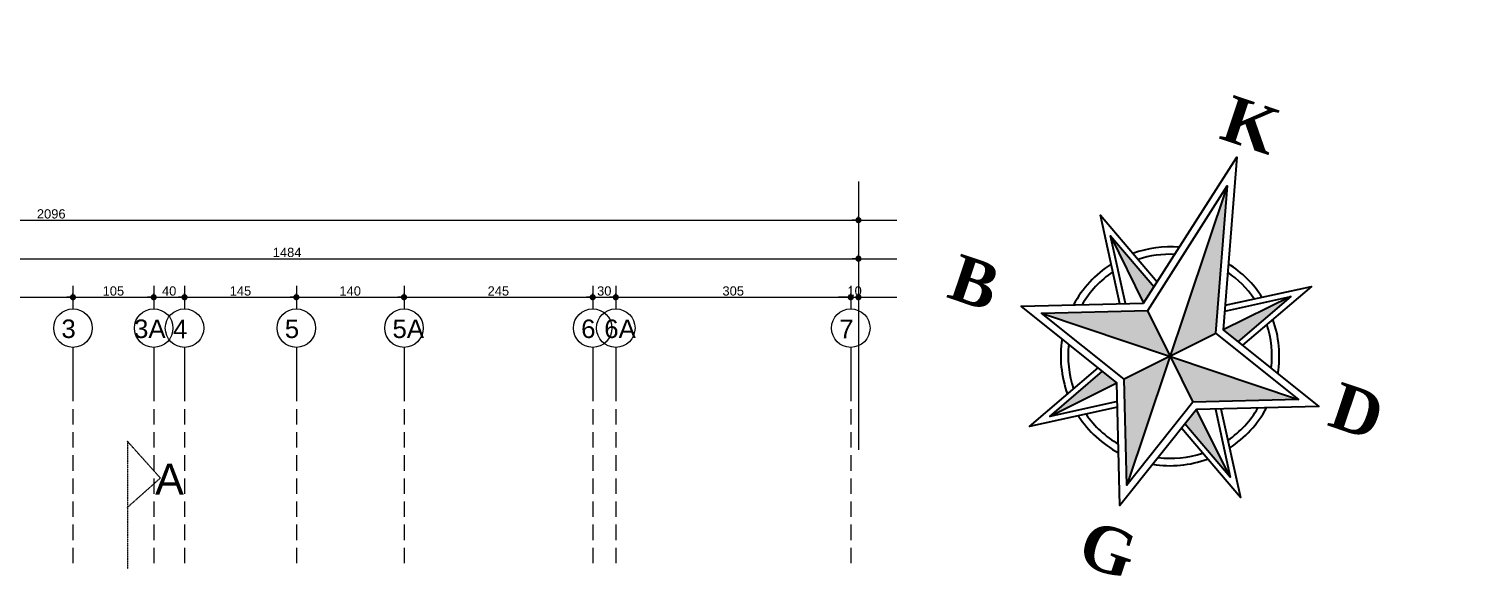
# Model space of a CAD drawing. Header units: millimetres. Extents: x 38129 to 72024, y -56282 to 16512.
# Drawn here: x 43014 to 44873, y -42793 to -42103 of the extents above; entities that cross this region are included whole.
import ezdxf

# ---------------------------------------------------------------- set-up
doc = ezdxf.new("R2010")
doc.units = ezdxf.units.MM
doc.linetypes.add('HIDDEN', pattern=[0.375, 0.25, -0.125])
for name, color, linetype, lineweight in [('AKS', 55, 'HIDDEN', 0), ('DIŞÖLÇÜ', 37, 'Continuous', 0), ('DÖŞEME', 4, 'Continuous', 15), ('dışölçü', 32, 'Continuous', 25), ('pencere+KAPI', 1, 'Continuous', 0)]:
    doc.layers.add(name, color=color, linetype=linetype, lineweight=lineweight)
doc.styles.add('icdisolcu_yazi', font='arial.ttf')
doc.styles.add('MALİ1', font='timesbd.ttf')
doc.styles.get("Standard").update_dxf_attribs({"font": 'arial.ttf'})
doc.dimstyles.new('İç Ölçü', dxfattribs={"dimtxt": 12, "dimasz": 8, "dimexe": 5, "dimexo": 0, "dimgap": 2, "dimtad": 1, "dimdec": 0, "dimzin": 12, "dimdsep": 46, "dimtxsty": 'icdisolcu_yazi', "dimblk": 'DOT', "dimcen": 8, "dimdle": 5, "dimclrd": 256, "dimclre": 256, "dimclrt": 7, "dimadec": 0, "dimazin": 3, "dimtfac": 1, "dimtdec": 0, "dimtix": 1, "dimtmove": 2, "dimatfit": 3, "dimldrblk": 'DOT', "dimfxl": 0, "dimtolj": 1, "dimtzin": 0, "dimlwd": -1, "dimlwe": -1, "dimarcsym": 0})

# ---------------------------------------------------------------- blocks, each defined once
blk = doc.blocks.new('KUZEY İŞARETİ')
at = {"layer": 'DÖŞEME'}
h = blk.add_hatch(color=256, dxfattribs=at)
h.paths.add_polyline_path([(0, -74.01), (-19.77, -19.77), (0, 0)])
h.paths.add_polyline_path([(74.01, 0), (19.77, -19.77), (0, 0)])
h.paths.add_polyline_path([(19.59, 19.59), (0, 0), (0, 97.96)])
h.paths.add_polyline_path([(-74.01, 0), (-19.77, 19.77), (0, 0)])
h = blk.add_hatch(color=256, dxfattribs=at)
h.paths.add_polyline_path([(-51.67, -51.83), (-32.27, -19.48), (-22.9, -22.9)])
h.paths.add_polyline_path([(51.84, -51.76), (19.46, -32.33), (22.9, -22.9)])
h.paths.add_polyline_path([(32.6, 19.36), (22.9, 22.9), (52.03, 51.88), (52.15, 51.95)])
h.paths.add_polyline_path([(-22.9, 22.9), (-51.67, 51.83), (-51.75, 51.95), (-20.35, 33.11)])
for p, q in [((0, 97.96), (0, -74.01)), ((-51.67, 51.83), (-22.9, 22.9)), ((52.03, 51.88), (22.9, 22.9)), ((19.77, 19.77), (-19.77, -19.77)), ((-19.77, 19.77), (0, 0)), ((-74.01, 0), (74.01, 0)), ((0, 0), (19.77, -19.77)), ((-51.67, -51.83), (-22.9, -22.9)), ((51.84, -51.76), (22.9, -22.9))]:
    blk.add_line(p, q)
for points in [[(-22.9, 22.9), (0, 114.49), (22.9, 22.9), (85.73, 0), (22.9, -22.9), (0, -85.73), (-22.9, -22.9), (-85.73, 0)], [(-19.52, 19.86), (0, 97.96), (19.52, 19.86), (74.01, 0), (19.77, -19.77), (0, -74.01), (-19.77, -19.77), (-74.01, 0)]]:
    blk.add_lwpolyline(points, close=True)
for points in [[(-35.15, 18.44), (-60.52, 60.72), (-19.58, 36.16)], [(19.64, 35.95), (60.92, 60.72), (35.48, 18.31)], [(-32.27, 19.48), (-51.75, 51.95), (-20.35, 33.11)], [(20.4, 32.9), (52.15, 51.95), (32.6, 19.36)], [(-18.34, -35.41), (-60.52, -60.72), (-35.15, -18.44)], [(-19.39, -32.53), (-51.75, -51.95), (-32.27, -19.48)], [(35.48, -18.31), (60.92, -60.72), (18.41, -35.21)], [(32.6, -19.36), (52.15, -51.95), (19.46, -32.33)]]:
    blk.add_lwpolyline(points)
for radius, start, end in [(59.62, 103.72159, 128.48425), (59.62, 51.30105, 76.27841), (55.61, 105.91894, 126.92698), (55.61, 52.84041, 74.08106), (59.62, 141.22955, 170.53007), (55.61, 142.76296, 168.1645), (55.61, 11.8355, 36.84936), (59.62, 9.46993, 38.41262), (59.62, 189.46993, 218.77045), (55.61, 191.8355, 217.23704), (55.61, 323.15064, 348.1645), (59.62, 321.58738, 350.53007), (59.62, 231.51575, 260.53007), (55.61, 233.07302, 258.1645), (59.62, 279.46993, 308.69895), (55.61, 281.8355, 307.15959)]:
    blk.add_arc((0, 0), radius, start, end)
at = {"style": 'MALİ1'}
for s, p in [('K', (-13.15, 121.07)), ('B', (-126.55, -8.33)), ('D', (92.59, -8.33)), ('G', (-13.15, -123.15))]:
    blk.add_text(s, height=25, dxfattribs=at).set_placement(p)
blk = doc.blocks.new('_Dot')
at = {"color": 0, "lineweight": -2}
blk.add_line((-0.5, 0), (-1, 0), dxfattribs=at)
at = {"color": 0, "lineweight": 30, "const_width": 0.5}
blk.add_lwpolyline([(-0.25, 0, 1), (0.25, 0, 1)], format="xyb", close=True, dxfattribs=at)
blk = doc.blocks.new('*D586')
at = {"layer": 'Defpoints', "color": 0, "lineweight": 120, "transparency": 16777216}
for p in [(42756.5, -42451.5), (43071.6, -42451.5), (43071.6, -42451.5)]:
    blk.add_point(p, dxfattribs=at)
at = {"layer": 'DIŞÖLÇÜ', "transparency": 16777216}
for p, q in [((42756.5, -42451.5), (42756.5, -42446.5)), ((43071.6, -42451.5), (43071.6, -42446.5))]:
    blk.add_line(p, q, dxfattribs=at)
at = {"layer": 'DIŞÖLÇÜ', "linetype": 'Continuous', "transparency": 16777216}
blk.add_line((42764.5, -42451.5), (43063.6, -42451.5), dxfattribs=at)
at = {"layer": 'DIŞÖLÇÜ', "transparency": 16777216, "xscale": 8, "yscale": 8, "zscale": 8, "rotation": 180}
blk.add_blockref('_Dot', (42756.5, -42451.5), dxfattribs=at)
at = {"layer": 'DIŞÖLÇÜ', "transparency": 16777216, "xscale": 8, "yscale": 8, "zscale": 8}
blk.add_blockref('_Dot', (43071.6, -42451.5), dxfattribs=at)
at = {"layer": 'DIŞÖLÇÜ', "color": 7, "transparency": 16777216, "insert": (42914.1, -42443.4), "char_height": 12, "attachment_point": 5, "style": 'icdisolcu_yazi'}
blk.add_mtext('\\A1;315', dxfattribs=at)
blk = doc.blocks.new('*D587')
at = {"layer": 'Defpoints', "color": 0, "lineweight": 120, "transparency": 16777216}
for p in [(43071.6, -42451.5), (43176.5, -42451.5), (43176.5, -42451.5)]:
    blk.add_point(p, dxfattribs=at)
at = {"layer": 'DIŞÖLÇÜ', "transparency": 16777216}
for p, q in [((43071.6, -42451.5), (43071.6, -42446.5)), ((43176.5, -42451.5), (43176.5, -42446.5))]:
    blk.add_line(p, q, dxfattribs=at)
at = {"layer": 'DIŞÖLÇÜ', "linetype": 'Continuous', "transparency": 16777216}
blk.add_line((43079.6, -42451.5), (43168.5, -42451.5), dxfattribs=at)
at = {"layer": 'DIŞÖLÇÜ', "transparency": 16777216, "xscale": 8, "yscale": 8, "zscale": 8, "rotation": 180}
blk.add_blockref('_Dot', (43071.6, -42451.5), dxfattribs=at)
at = {"layer": 'DIŞÖLÇÜ', "transparency": 16777216, "xscale": 8, "yscale": 8, "zscale": 8}
blk.add_blockref('_Dot', (43176.5, -42451.5), dxfattribs=at)
at = {"layer": 'DIŞÖLÇÜ', "color": 7, "transparency": 16777216, "insert": (43124.1, -42443.4), "char_height": 12, "attachment_point": 5, "style": 'icdisolcu_yazi'}
blk.add_mtext('\\A1;105', dxfattribs=at)
blk = doc.blocks.new('*D588')
at = {"layer": 'Defpoints', "color": 0, "lineweight": 120, "transparency": 16777216}
for p in [(43216.5, -42451.5), (43361.7, -42451.5), (43361.7, -42451.5)]:
    blk.add_point(p, dxfattribs=at)
at = {"layer": 'DIŞÖLÇÜ', "transparency": 16777216}
for p, q in [((43216.5, -42451.5), (43216.5, -42446.5)), ((43361.7, -42451.5), (43361.7, -42446.5))]:
    blk.add_line(p, q, dxfattribs=at)
at = {"layer": 'DIŞÖLÇÜ', "linetype": 'Continuous', "transparency": 16777216}
blk.add_line((43224.5, -42451.5), (43353.7, -42451.5), dxfattribs=at)
at = {"layer": 'DIŞÖLÇÜ', "transparency": 16777216, "xscale": 8, "yscale": 8, "zscale": 8, "rotation": 180}
blk.add_blockref('_Dot', (43216.5, -42451.5), dxfattribs=at)
at = {"layer": 'DIŞÖLÇÜ', "transparency": 16777216, "xscale": 8, "yscale": 8, "zscale": 8}
blk.add_blockref('_Dot', (43361.7, -42451.5), dxfattribs=at)
at = {"layer": 'DIŞÖLÇÜ', "color": 7, "transparency": 16777216, "insert": (43289.1, -42443.4), "char_height": 12, "attachment_point": 5, "style": 'icdisolcu_yazi'}
blk.add_mtext('\\A1;145', dxfattribs=at)
blk = doc.blocks.new('*D589')
at = {"layer": 'Defpoints', "color": 0, "lineweight": 120, "transparency": 16777216}
for p in [(43501.5, -42451.5), (43746.5, -42451.5), (43746.5, -42451.5)]:
    blk.add_point(p, dxfattribs=at)
at = {"layer": 'DIŞÖLÇÜ', "transparency": 16777216}
for p, q in [((43501.5, -42451.5), (43501.5, -42446.5)), ((43746.5, -42451.5), (43746.5, -42446.5))]:
    blk.add_line(p, q, dxfattribs=at)
at = {"layer": 'DIŞÖLÇÜ', "linetype": 'Continuous', "transparency": 16777216}
blk.add_line((43509.5, -42451.5), (43738.5, -42451.5), dxfattribs=at)
at = {"layer": 'DIŞÖLÇÜ', "transparency": 16777216, "xscale": 8, "yscale": 8, "zscale": 8, "rotation": 180}
blk.add_blockref('_Dot', (43501.5, -42451.5), dxfattribs=at)
at = {"layer": 'DIŞÖLÇÜ', "transparency": 16777216, "xscale": 8, "yscale": 8, "zscale": 8}
blk.add_blockref('_Dot', (43746.5, -42451.5), dxfattribs=at)
at = {"layer": 'DIŞÖLÇÜ', "color": 7, "transparency": 16777216, "insert": (43624, -42443.4), "char_height": 12, "attachment_point": 5, "style": 'icdisolcu_yazi'}
blk.add_mtext('\\A1;245', dxfattribs=at)
blk = doc.blocks.new('*D590')
at = {"layer": 'Defpoints', "color": 0, "lineweight": 120, "transparency": 16777216}
for p in [(43776.5, -42451.5), (44081.6, -42451.5), (44081.6, -42451.5)]:
    blk.add_point(p, dxfattribs=at)
at = {"layer": 'DIŞÖLÇÜ', "transparency": 16777216}
for p, q in [((43776.5, -42451.5), (43776.5, -42446.5)), ((44081.6, -42451.5), (44081.6, -42446.5))]:
    blk.add_line(p, q, dxfattribs=at)
at = {"layer": 'DIŞÖLÇÜ', "linetype": 'Continuous', "transparency": 16777216}
blk.add_line((43784.5, -42451.5), (44073.6, -42451.5), dxfattribs=at)
at = {"layer": 'DIŞÖLÇÜ', "transparency": 16777216, "xscale": 8, "yscale": 8, "zscale": 8, "rotation": 180}
blk.add_blockref('_Dot', (43776.5, -42451.5), dxfattribs=at)
at = {"layer": 'DIŞÖLÇÜ', "transparency": 16777216, "xscale": 8, "yscale": 8, "zscale": 8}
blk.add_blockref('_Dot', (44081.6, -42451.5), dxfattribs=at)
at = {"layer": 'DIŞÖLÇÜ', "color": 7, "transparency": 16777216, "insert": (43929, -42443.4), "char_height": 12, "attachment_point": 5, "style": 'icdisolcu_yazi'}
blk.add_mtext('\\A1;305', dxfattribs=at)
blk = doc.blocks.new('*D591')
at = {"layer": 'Defpoints', "color": 0, "lineweight": 120, "transparency": 16777216}
for p in [(44081.6, -42451.5), (44091.6, -42451.5), (44091.6, -42451.5)]:
    blk.add_point(p, dxfattribs=at)
at = {"layer": 'DIŞÖLÇÜ', "linetype": 'Continuous', "transparency": 16777216}
for p, q in [((44073.6, -42451.5), (44065.6, -42451.5)), ((44081.6, -42451.5), (44091.6, -42451.5)), ((44099.6, -42451.5), (44107.6, -42451.5))]:
    blk.add_line(p, q, dxfattribs=at)
at = {"layer": 'DIŞÖLÇÜ', "transparency": 16777216}
for p, q in [((44081.6, -42451.5), (44081.6, -42446.5)), ((44091.6, -42451.5), (44091.6, -42446.5))]:
    blk.add_line(p, q, dxfattribs=at)
at = {"layer": 'DIŞÖLÇÜ', "transparency": 16777216, "xscale": 8, "yscale": 8, "zscale": 8}
blk.add_blockref('_Dot', (44081.6, -42451.5), dxfattribs=at)
at = {"layer": 'DIŞÖLÇÜ', "transparency": 16777216, "xscale": 8, "yscale": 8, "zscale": 8, "rotation": 180}
blk.add_blockref('_Dot', (44091.6, -42451.5), dxfattribs=at)
at = {"layer": 'DIŞÖLÇÜ', "color": 7, "transparency": 16777216, "insert": (44086.6, -42443.4), "char_height": 12, "attachment_point": 5, "style": 'icdisolcu_yazi'}
blk.add_mtext('\\A1;10', dxfattribs=at)
blk = doc.blocks.new('*D592')
at = {"layer": 'Defpoints', "color": 0, "lineweight": 120, "transparency": 16777216}
for p in [(41995.2, -42351.5), (44091.6, -42351.5), (44091.6, -42351.5)]:
    blk.add_point(p, dxfattribs=at)
at = {"layer": 'DIŞÖLÇÜ', "transparency": 16777216}
for p, q in [((41995.2, -42351.5), (41995.2, -42346.5)), ((44091.6, -42351.5), (44091.6, -42346.5))]:
    blk.add_line(p, q, dxfattribs=at)
at = {"layer": 'DIŞÖLÇÜ', "linetype": 'Continuous', "transparency": 16777216}
blk.add_line((42003.2, -42351.5), (44083.6, -42351.5), dxfattribs=at)
at = {"layer": 'DIŞÖLÇÜ', "transparency": 16777216, "xscale": 8, "yscale": 8, "zscale": 8, "rotation": 180}
blk.add_blockref('_Dot', (41995.2, -42351.5), dxfattribs=at)
at = {"layer": 'DIŞÖLÇÜ', "transparency": 16777216, "xscale": 8, "yscale": 8, "zscale": 8}
blk.add_blockref('_Dot', (44091.6, -42351.5), dxfattribs=at)
at = {"layer": 'DIŞÖLÇÜ', "color": 7, "transparency": 16777216, "insert": (43043.4, -42343.4), "char_height": 12, "attachment_point": 5, "style": 'icdisolcu_yazi'}
blk.add_mtext('\\A1;2096', dxfattribs=at)
blk = doc.blocks.new('*D610')
at = {"layer": 'Defpoints', "color": 0, "lineweight": 120, "transparency": 16777216}
for p in [(42607.7, -42401.5), (44091.6, -42401.5), (44091.6, -42401.5)]:
    blk.add_point(p, dxfattribs=at)
at = {"layer": 'DIŞÖLÇÜ', "transparency": 16777216}
for p, q in [((42607.7, -42401.5), (42607.7, -42396.5)), ((44091.6, -42401.5), (44091.6, -42396.5))]:
    blk.add_line(p, q, dxfattribs=at)
at = {"layer": 'DIŞÖLÇÜ', "linetype": 'Continuous', "transparency": 16777216}
blk.add_line((42615.7, -42401.5), (44083.6, -42401.5), dxfattribs=at)
at = {"layer": 'DIŞÖLÇÜ', "transparency": 16777216, "xscale": 8, "yscale": 8, "zscale": 8, "rotation": 180}
blk.add_blockref('_Dot', (42607.7, -42401.5), dxfattribs=at)
at = {"layer": 'DIŞÖLÇÜ', "transparency": 16777216, "xscale": 8, "yscale": 8, "zscale": 8}
blk.add_blockref('_Dot', (44091.6, -42401.5), dxfattribs=at)
at = {"layer": 'DIŞÖLÇÜ', "color": 7, "transparency": 16777216, "insert": (43349.7, -42393.4), "char_height": 12, "attachment_point": 5, "style": 'icdisolcu_yazi'}
blk.add_mtext('\\A1;1484', dxfattribs=at)
blk = doc.blocks.new('*D612')
at = {"layer": 'Defpoints', "color": 0, "lineweight": 120, "transparency": 16777216}
for p in [(43361.7, -42451.5), (43501.5, -42451.5), (43501.5, -42451.5)]:
    blk.add_point(p, dxfattribs=at)
at = {"layer": 'DIŞÖLÇÜ', "transparency": 16777216}
for p, q in [((43361.7, -42451.5), (43361.7, -42446.5)), ((43501.5, -42451.5), (43501.5, -42446.5))]:
    blk.add_line(p, q, dxfattribs=at)
at = {"layer": 'DIŞÖLÇÜ', "linetype": 'Continuous', "transparency": 16777216}
blk.add_line((43369.7, -42451.5), (43493.5, -42451.5), dxfattribs=at)
at = {"layer": 'DIŞÖLÇÜ', "transparency": 16777216, "xscale": 8, "yscale": 8, "zscale": 8, "rotation": 180}
blk.add_blockref('_Dot', (43361.7, -42451.5), dxfattribs=at)
at = {"layer": 'DIŞÖLÇÜ', "transparency": 16777216, "xscale": 8, "yscale": 8, "zscale": 8}
blk.add_blockref('_Dot', (43501.5, -42451.5), dxfattribs=at)
at = {"layer": 'DIŞÖLÇÜ', "color": 7, "transparency": 16777216, "insert": (43431.6, -42443.4), "char_height": 12, "attachment_point": 5, "style": 'icdisolcu_yazi'}
blk.add_mtext('\\A1;140', dxfattribs=at)
blk = doc.blocks.new('*D659')
at = {"layer": 'Defpoints', "color": 0, "lineweight": 120, "transparency": 16777216}
for p in [(43176.5, -42451.5), (43216.5, -42451.5), (43216.5, -42451.5)]:
    blk.add_point(p, dxfattribs=at)
at = {"layer": 'DIŞÖLÇÜ', "transparency": 16777216}
for p, q in [((43176.5, -42451.5), (43176.5, -42446.5)), ((43216.5, -42451.5), (43216.5, -42446.5))]:
    blk.add_line(p, q, dxfattribs=at)
at = {"layer": 'DIŞÖLÇÜ', "linetype": 'Continuous', "transparency": 16777216}
blk.add_line((43184.5, -42451.5), (43208.5, -42451.5), dxfattribs=at)
at = {"layer": 'DIŞÖLÇÜ', "transparency": 16777216, "xscale": 8, "yscale": 8, "zscale": 8, "rotation": 180}
blk.add_blockref('_Dot', (43176.5, -42451.5), dxfattribs=at)
at = {"layer": 'DIŞÖLÇÜ', "transparency": 16777216, "xscale": 8, "yscale": 8, "zscale": 8}
blk.add_blockref('_Dot', (43216.5, -42451.5), dxfattribs=at)
at = {"layer": 'DIŞÖLÇÜ', "color": 7, "transparency": 16777216, "insert": (43196.5, -42443.4), "char_height": 12, "attachment_point": 5, "style": 'icdisolcu_yazi'}
blk.add_mtext('\\A1;40', dxfattribs=at)
blk = doc.blocks.new('*D744')
at = {"layer": 'Defpoints', "color": 0, "lineweight": 120, "transparency": 16777216}
for p in [(43746.5, -42451.5), (43776.5, -42451.5), (43776.5, -42451.5)]:
    blk.add_point(p, dxfattribs=at)
at = {"layer": 'DIŞÖLÇÜ', "transparency": 16777216}
for p, q in [((43746.5, -42451.5), (43746.5, -42446.5)), ((43776.5, -42451.5), (43776.5, -42446.5))]:
    blk.add_line(p, q, dxfattribs=at)
at = {"layer": 'DIŞÖLÇÜ', "linetype": 'Continuous', "transparency": 16777216}
blk.add_line((43754.5, -42451.5), (43768.5, -42451.5), dxfattribs=at)
at = {"layer": 'DIŞÖLÇÜ', "transparency": 16777216, "xscale": 8, "yscale": 8, "zscale": 8, "rotation": 180}
blk.add_blockref('_Dot', (43746.5, -42451.5), dxfattribs=at)
at = {"layer": 'DIŞÖLÇÜ', "transparency": 16777216, "xscale": 8, "yscale": 8, "zscale": 8}
blk.add_blockref('_Dot', (43776.5, -42451.5), dxfattribs=at)
at = {"layer": 'DIŞÖLÇÜ', "color": 7, "transparency": 16777216, "insert": (43761.5, -42443.4), "char_height": 12, "attachment_point": 5, "style": 'icdisolcu_yazi'}
blk.add_mtext('\\A1;30', dxfattribs=at)

msp = doc.modelspace()

# ---------------------------------------------------------------- linework, layer by layer
at = {"layer": 'AKS', "ltscale": 80}
for p, q in [((43071.6, -42566.5), (43071.6, -45757.8)), ((43176.5, -42566.5), (43176.5, -45757.8)), ((43216.5, -42566.5), (43216.5, -45757.8)), ((43361.7, -42566.5), (43361.7, -45757.8)), ((43501.5, -42566.5), (43501.5, -45757.8)), ((43746.5, -42566.5), (43746.5, -45757.8)), ((43776.5, -42566.5), (43776.5, -45757.8)), ((44081.6, -42566.5), (44081.6, -45757.8))]:
    msp.add_line(p, q, dxfattribs=at)
at = {"layer": 'DIŞÖLÇÜ'}
for p, q in [((44091.6, -42301.5), (44091.6, -42649.3)), ((41945.2, -42351.5), (44141.6, -42351.5)), ((41945.2, -42401.5), (44141.6, -42401.5)), ((43071.6, -42436.5), (43071.6, -42466.5)), ((43176.5, -42436.5), (43176.5, -42466.5)), ((43216.5, -42436.5), (43216.5, -42466.5)), ((43361.7, -42436.5), (43361.7, -42466.5)), ((43501.5, -42436.5), (43501.5, -42466.5)), ((43746.5, -42436.5), (43746.5, -42466.5)), ((43776.5, -42436.5), (43776.5, -42466.5)), ((44081.6, -42436.5), (44081.6, -42466.5)), ((41945.2, -42451.5), (44141.6, -42451.5)), ((43071.6, -42516.5), (43071.6, -42566.5)), ((43071.6, -42516.5), (43071.6, -42566.5)), ((43176.5, -42516.5), (43176.5, -42566.5)), ((43176.5, -42516.5), (43176.5, -42566.5)), ((43216.5, -42516.5), (43216.5, -42566.5)), ((43216.5, -42516.5), (43216.5, -42566.5)), ((43361.7, -42516.5), (43361.7, -42566.5)), ((43361.7, -42516.5), (43361.7, -42566.5)), ((43501.5, -42516.5), (43501.5, -42566.5)), ((43501.5, -42516.5), (43501.5, -42566.5)), ((43746.5, -42516.5), (43746.5, -42566.5)), ((43746.5, -42516.5), (43746.5, -42566.5)), ((43776.5, -42516.5), (43776.5, -42566.5)), ((43776.5, -42516.5), (43776.5, -42566.5)), ((44081.6, -42516.5), (44081.6, -42566.5)), ((44081.6, -42516.5), (44081.6, -42566.5))]:
    msp.add_line(p, q, dxfattribs=at)
for centre in [(43071.6, -42491.5), (43176.5, -42491.5), (43216.5, -42491.5), (43361.7, -42491.5), (43501.5, -42491.5), (43746.5, -42491.5), (43776.5, -42491.5), (44081.6, -42491.5)]:
    msp.add_circle(centre, 25, dxfattribs=at)
at = {"layer": 'pencere+KAPI', "linetype": 'HIDDEN'}
msp.add_line((43142.3, -42638.3), (43142.3, -45725.2), dxfattribs=at)
msp.add_lwpolyline([(43142.3, -42724.1), (43185.1, -42686), (43142.3, -42638.3)], dxfattribs=at)

# ---------------------------------------------------------------- block references
at = {"layer": 'dışölçü', "xscale": 2.379999999934821, "yscale": 2.379999999934821, "zscale": 2.379999999934821, "rotation": 341.4124835901688}
msp.add_blockref('KUZEY İŞARETİ', (44496.2, -42528.1), dxfattribs=at)

# ---------------------------------------------------------------- texts
at = {"layer": 'DIŞÖLÇÜ', "char_height": 24, "width": 425.623, "attachment_point": 7, "rotation": 360}
for s, insert in [('3', (43056.6, -42504.7)), ('3A', (43150.9, -42504.7)), ('4', (43201.5, -42504.7)), ('5', (43346.7, -42504.7)), ('5A', (43486.5, -42504.7)), ('6', (43731.5, -42504.7)), ('6A', (43761.5, -42504.7)), ('7', (44066.6, -42504.7))]:
    msp.add_mtext(s, dxfattribs=dict(at, insert=insert))
at = {"layer": 'pencere+KAPI', "linetype": 'HIDDEN', "insert": (43178.3, -42667.5), "char_height": 40, "width": 1884.499, "attachment_point": 1}
msp.add_mtext('A', dxfattribs=at)

# ---------------------------------------------------------------- dimensions: what is measured, and where the dimension line sits
at = {"layer": 'DIŞÖLÇÜ'}
for base, p1, p2, picture, middle in [((44091.6, -42351.5), (41995.2, -42351.5), (44091.6, -42351.5), '*D592', (43043.4, -42343.4)), ((44091.6, -42401.5), (42607.7, -42401.5), (44091.6, -42401.5), '*D610', (43349.7, -42393.4)), ((43071.6, -42451.5), (42756.5, -42451.5), (43071.6, -42451.5), '*D586', (42914.1, -42443.4)), ((43176.5, -42451.5), (43071.6, -42451.5), (43176.5, -42451.5), '*D587', (43124.1, -42443.4)), ((43216.5, -42451.5), (43176.5, -42451.5), (43216.5, -42451.5), '*D659', (43196.5, -42443.4)), ((43361.7, -42451.5), (43216.5, -42451.5), (43361.7, -42451.5), '*D588', (43289.1, -42443.4)), ((43501.5, -42451.5), (43361.7, -42451.5), (43501.5, -42451.5), '*D612', (43431.6, -42443.4)), ((43746.5, -42451.5), (43501.5, -42451.5), (43746.5, -42451.5), '*D589', (43624, -42443.4)), ((43776.5, -42451.5), (43746.5, -42451.5), (43776.5, -42451.5), '*D744', (43761.5, -42443.4)), ((44081.6, -42451.5), (43776.5, -42451.5), (44081.6, -42451.5), '*D590', (43929, -42443.4)), ((44091.6, -42451.5), (44081.6, -42451.5), (44091.6, -42451.5), '*D591', (44086.6, -42443.4))]:
    dim = msp.add_linear_dim(base=base, p1=p1, p2=p2, dimstyle='İç Ölçü', dxfattribs=at)
    dim.commit()
    dim.dimension.update_dxf_attribs({"geometry": picture, "text_midpoint": middle})

doc.saveas('drawing.dxf')
